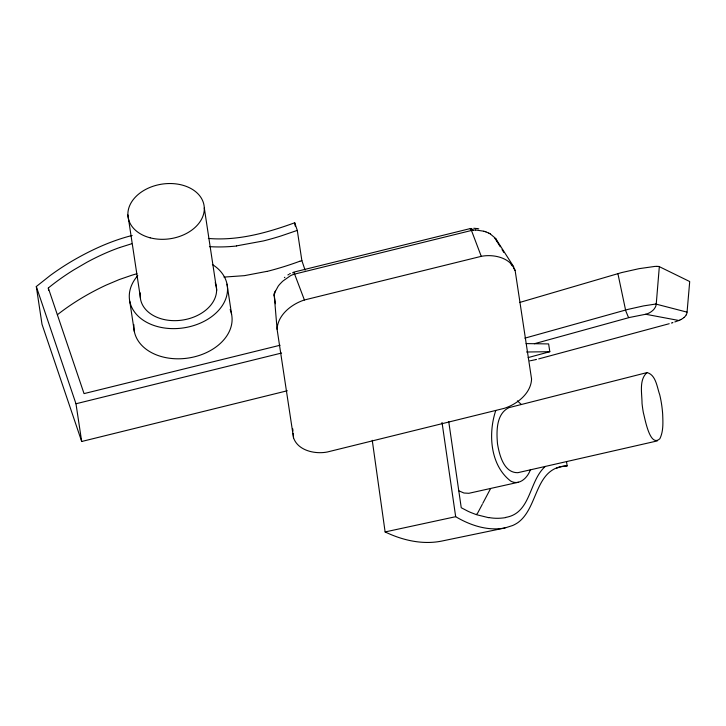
<?xml version="1.0" encoding="UTF-8"?>
<svg xmlns="http://www.w3.org/2000/svg" width="726" height="726" viewBox="0 0 726 726"><rect width="100%" height="100%" fill="white"/><g stroke="black" fill="none" stroke-linecap="round" stroke-linejoin="round"><path stroke-width="1.09" d="M274.256 295.409L274.265 294.384A15.836 10.926 -18.6 0 1 274.573 292.832M274.256 295.319L274.573 293.531M645.795 314.276A12.433 8.567 -18.7 0 0 651.512 311.499L652.964 310.283A12.877 8.875 -18.7 0 0 654.326 308.759L655.251 307.325A12.687 8.748 -18.7 0 0 656.231 304.149L659.326 266.66L689.582 281.479M689.7 281.706L687.032 312.489A10.137 6.988 -18.7 0 1 686.342 314.612L686.197 314.884M274.573 292.832L278.194 286.18A36.581 25.256 -18.6 0 1 279.601 284.42L281.86 282.051A36.463 25.12 -18.7 0 1 283.285 280.762L290.6 275.644A15.836 10.899 -18.7 0 1 292.551 274.782L293.957 274.283A10.2 7.033 -18.7 0 1 294.602 274.101L471.464 230.469A10.2 7.033 -18.7 0 1 472.118 230.323L473.57 230.106M495.722 410.653C487.999 433.703 490.204 465.375 510.723 481.102C519.399 485.903 527.711 477.599 530.334 469.84M482.781 503.354L490.549 488.652M482.3 504.343L477.871 512.674A56.265 38.796 -18.7 0 1 477.318 513.563L476.192 514.589L470.757 512.483A112.031 77.255 -18.7 0 1 467.807 511.158L461.237 507.719L448.722 421.507M686.097 315.048L686.079 315.084A10.355 7.142 -18.7 0 1 684.609 316.935L684.055 317.462M476.555 514.707L488.761 517.711M545.299 466.437C528.691 481.039 531.25 513.246 505.641 517.411M284.401 277.668L284.873 277.259M683.892 317.607L683.62 317.825A10.799 7.451 -18.7 0 1 683.075 318.242L682.676 318.514M287.315 390.76L81.684 441.49L42.008 324.268L36.3 286.534L50.212 275.499A239.589 172.216 -8.6 0 1 73.027 260.516C91.594 249.78 111.314 240.723 132.159 235.469M287.886 274.963L288.585 274.501M682.504 318.632L680.988 319.494M289.356 274.029L290.336 273.484M680.816 319.585L680.171 319.894M679.917 320.003L679.173 320.329M647.011 372.592C638.789 379.834 642.047 393.51 642.029 403.338A251.84 173.668 -18.7 0 0 643.399 412.894C644.933 418.085 649.834 448.078 659.87 438.713C663.573 431.162 662.956 422.341 662.675 414.165A245.116 169.04 -18.7 0 0 659.725 394.753C657.039 387.339 655.968 374.743 647.011 372.592L508.999 407.64C496.067 413.784 496.393 431.625 497.51 443.885C499.388 454.975 503.826 472.953 517.838 472.69L657.284 440.918M679.001 320.402L678.365 320.656M678.129 320.747L674.826 321.945M208.371 238.446C237.956 240.987 267.168 232.774 294.711 222.782L297.288 230.396L281.506 235.796A218.118 156.78 -8.6 0 1 263.411 240.941L236.567 245.878M299.838 261.315L301.862 260.58L297.288 230.396M119.618 247.557L131.696 243.745M672.929 322.58L672.376 322.752M671.986 322.879L671.45 323.043M519.861 302.406L621.628 272.577L639.025 268.674L654.689 266.442A28.713 19.802 -18.7 0 1 656.449 266.36L656.903 266.36M524.862 338.153L627.727 309.448L643.653 305.882L655.306 304.103M534.409 343.716L629.27 317.534M528.165 357.582L549.809 351.702L548.629 343.924L526.114 343.589M669.218 323.714L538.701 358.907M629.451 317.48L645.532 314.285M304.403 299.983C291.607 304.067 277.659 314.957 277.096 329.277L293.522 437.778C297.923 450.737 315.238 454.412 327.399 451.98L504.261 408.339C517.057 404.255 531.005 393.365 531.568 379.045L515.142 270.535C510.732 257.576 493.426 253.909 481.265 256.342L304.403 299.983L294.602 274.101A10.981 0.944 76 0 0 293.912 272.54M293.567 272.186L470.412 228.545M280.082 345.249L84.044 393.61L48.297 288.004A225.505 162.089 -8.6 0 1 73.653 269.981L86.703 262.376A201.066 144.519 -8.6 0 1 106.005 252.92A165.637 119.055 -8.6 0 1 119.618 247.548M81.684 441.49L75.976 403.765L281.606 353.027M266.896 271.379L244.435 275.653L223.962 277.096M536.523 359.424L535.679 359.624M372.256 440.31L385.116 531.94C402.404 540.262 422.269 544.89 441.363 541.151L504.951 527.956L512.647 525.515A24.112 16.625 -18.7 0 0 518.01 522.538C538.973 507.175 534.263 466.954 567.151 465.865L566.507 461.6M535.398 359.688L531.142 360.613M518.509 482.236L468.869 493.299L463.959 493.018L458.787 490.812M385.116 531.94L455.674 516.694C470.312 525.37 487.836 531.241 504.951 527.956M530.325 360.777L529.78 360.895M526.541 352.01L549.809 351.702M655.533 304.103L655.832 304.103A2.015 1.388 -18.7 0 1 656.168 304.13M475.621 229.988L483.915 231.231M473.76 228.263L477.091 228.572M477 228.563L478.806 228.862M645.795 314.276L678.293 320.384M656.231 304.149L686.95 312.116M485.993 231.921L488.743 233.091M490.204 233.863L495.513 238.319A15.836 10.926 -18.8 0 1 496.266 239.607L496.602 240.587A10.2 7.033 -18.7 0 1 496.693 241.041L500.268 246.749M517.384 400.861L521.368 404.5M471.601 228.527L471.8 228.726A10.799 1.815 80.6 0 1 472.508 229.988L472.608 230.233M496.23 240.388L496.666 240.996M495.903 238.927L513.709 266.787M502.047 249.608L503.835 252.457M510.977 263.874L512.166 265.78M513.355 267.685L515.142 270.535M481.265 256.342L471.464 230.469A10.981 0.989 76.2 0 0 470.766 228.908M301.862 260.58L305.092 270.145M36.3 286.534L75.976 403.765M292.923 273.012L292.76 272.459M617.899 273.629L625.739 310.828L628.181 316.745A3.866 2.668 -18.7 0 0 629.188 317.58M294.711 222.782L295.219 226.104M275.463 303.749L274.274 295.918A10.2 7.033 -18.7 0 1 274.228 295.455L274.219 295.046A10.981 7.732 0.4 0 1 275.526 290.945M227.029 284.147L231.594 314.331M204.296 207.945L216.756 290.282M127.894 214.914L140.526 298.368M129.773 301.363L134.337 331.546M48.297 288.004L48.642 290.246M442.025 422.432L455.674 516.694M292.769 428.885L292.95 431.108M293.141 433.331L293.522 437.778M277.096 329.277L274.256 295.645M505.605 517.62A39.721 27.388 -18.7 0 1 488.87 517.538M556.57 468.188A24.112 16.634 -18.7 0 1 567.142 465.92M656.885 266.415A7.732 5.327 -18.7 0 1 659.38 266.587M299.802 261.251A243.809 175.247 -8.6 0 1 266.923 271.451M136.933 273.747A104.326 74.987 -8.6 0 0 131.96 275.19L119.318 279.537L106.177 285.091A219.47 157.751 -8.6 0 0 57.381 314.73M212.391 264.518A49.395 35.51 -8.6 0 1 215.713 313.287A49.395 35.51 -8.6 0 1 148.558 323.27A49.395 35.51 -8.6 0 1 137.777 275.608M230.142 309.548A49.395 35.51 -8.6 0 1 188.687 357.982A49.395 35.51 -8.6 0 1 133.902 324.704M215.205 282.632A38.424 27.615 -8.6 0 1 181.818 320.166A38.424 27.615 -8.6 0 1 140.354 292.923M236.576 245.996A116.786 83.944 -8.6 0 1 209.424 246.64M494.751 238.409A10.981 7.95 -17.9 0 1 496.502 240.242M473.57 230.115A15.836 10.899 -18.7 0 1 475.621 230.006M483.897 231.258A36.581 25.21 -18.6 0 1 485.975 231.948M488.761 233.073A36.463 25.165 -18.8 0 1 490.222 233.845M470.23 229.044A10.981 0.989 76.2 0 1 470.239 228.917M470.693 228.935A10.845 1.897 80.1 0 1 471.083 228.436M274.582 293.531A10.944 7.859 -8.4 0 1 274.809 292.923M150.137 237.81A38.424 27.615 -8.6 0 0 204.142 206.102A38.424 27.615 -8.6 0 0 144.002 190.366A38.424 27.615 -8.6 0 0 150.137 237.81"/></g></svg>
